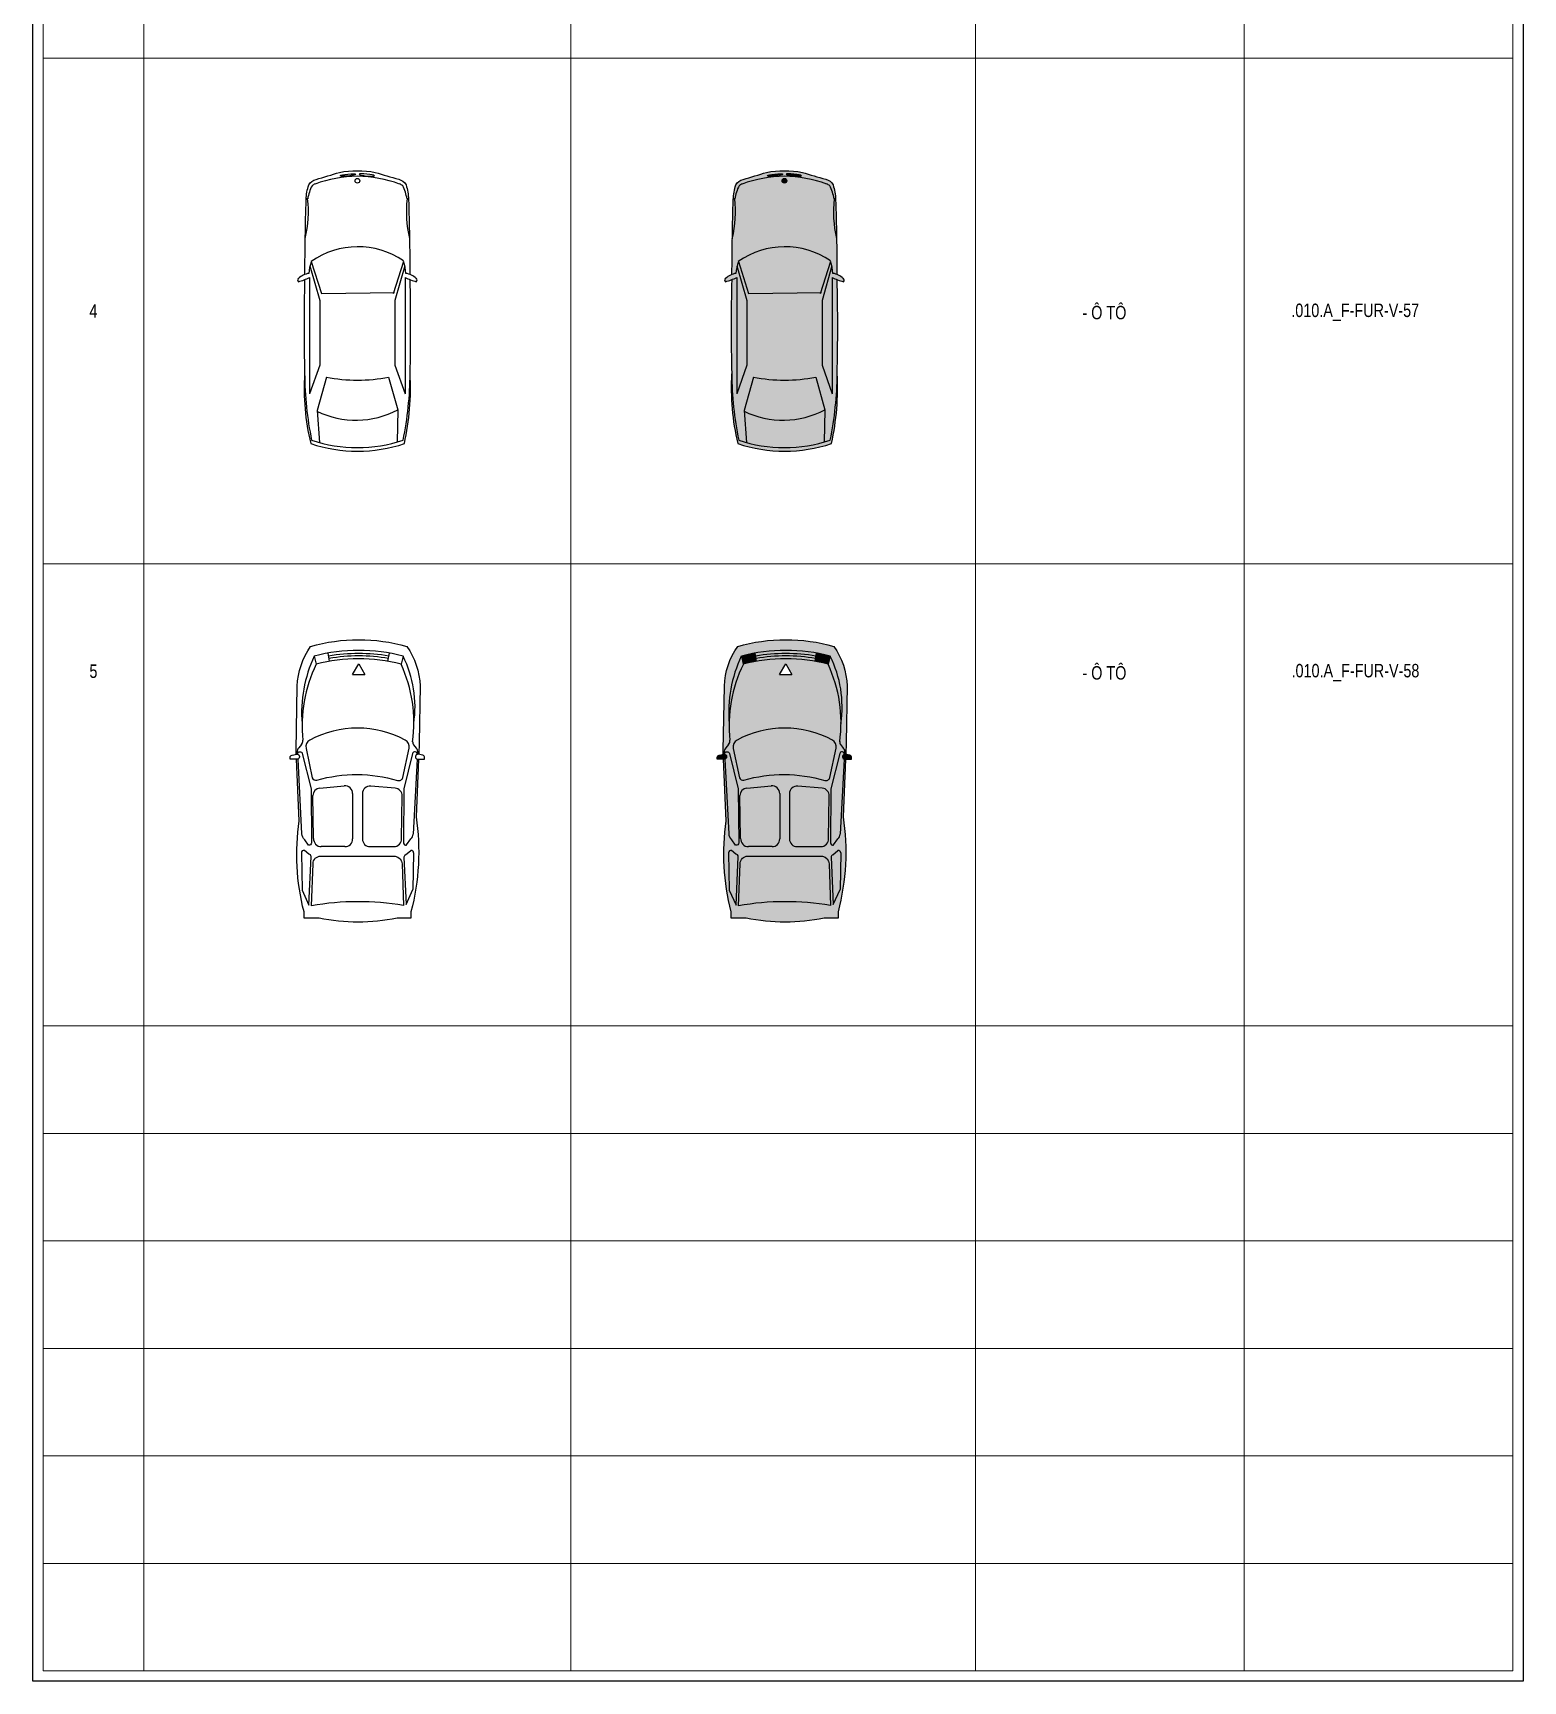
# Model space of a CAD drawing. Header units: millimetres. Extents: x 21129 to 2803301, y -510327 to 166837.
# Drawn here: x 257748 to 279925, y -210941 to -186416 of the extents above; entities that cross this region are included whole.
import ezdxf
from ezdxf.enums import TextEntityAlignment as Align

# ---------------------------------------------------------------- set-up
doc = ezdxf.new("R2010")
doc.units = ezdxf.units.MM
doc.layers.add('....03_TNT_A_THIN', color=251, linetype='Continuous', lineweight=13, transparency=0.5)
doc.layers.add('...10_TNT_LINE_HATCH', color=250, linetype='Continuous', lineweight=0, transparency=0.5)
doc.layers.add('....10_TNT_A_COTE', color=14, linetype='Continuous')
doc.layers.add('....20_TNT_N_TEXT', color=9, linetype='Continuous')
doc.layers.add('....12_TNT_F_FURNITURE', color=27, linetype='Continuous', transparency=0.5)
doc.styles.add('.TNT_A_TXT_3_NOTE', font='uromans.shx', dxfattribs={"width": 0.8})

# ---------------------------------------------------------------- blocks, each defined once
blk = doc.blocks.new('*U362')
at = {"color": 27}
for p, q in [((-707, 2757), (-560, 2243)), ((-686, 2824), (-535, 2346)), ((686, 2824), (534, 2343)), ((707, 2757), (560, 2243)), ((-710, 2587), (-710, 856)), ((710, 2587), (710, 856)), ((-560, 2243), (-560, 1280)), ((-535, 2346), (554, 2365)), ((560, 2243), (560, 1280)), ((-560, 1280), (-710, 856)), ((560, 1280), (710, 856)), ((-461, 1105), (-599, 609)), ((465, 1105), (601, 616)), ((-599, 609), (-565, 130)), ((601, 616), (592, 137))]:
    blk.add_line(p, q, dxfattribs=at)
blk.add_lwpolyline([(-781, 2630, -0.00627), (-762, 3748, -0.067225), (-724, 3963, -0.231839), (-615, 4045, 0.006718), (-267, 4150, -0.092945), (267, 4150, 0.006718), (615, 4047, -0.218633), (724, 3963, -0.067225), (762, 3748, -0.00627), (782, 2630)], format="xyb", dxfattribs=at)
blk.add_circle((0, 4025), 35, dxfattribs=at)
for centre, radius, start, end in [((-62, 3639), 688, 152.9871, 170.0129), ((-586, 3844), 140, 107.5338, 129.4662), ((47, 2084), 2010, 91.351, 109.649), ((-47, 2084), 2010, 70.351, 88.649), ((586, 3844), 140, 50.5338, 72.4662), ((62, 3639), 688, 9.9871, 27.0129), ((-2430, 3564), 1701, 346.547, 6.5662), ((-742, 3735), 24, 83.9472, 145.3307), ((2422, 3564), 1693, 173.4094, 193.5082), ((742, 3735), 24, 34.6693, 96.0528), ((8, 1833), 1210, 55.9899, 125.0101), ((-142, 2621), 580, 159.5437, 177.4563), ((142, 2621), 580, 2.5686, 20.4314), ((-860, 2548), 30, 120.4706, 235.5294), ((-1138, 3452), 965, 285.6666, 296.3334), ((-686, 2374), 275, 97.4297, 133.5703), ((30977, 1855), 31770, 178.7372, 181.2628), ((1138, 3452), 965, 243.6666, 254.3334), ((686, 2374), 275, 46.4297, 82.5703), ((-30977, 1855), 31770, 358.7372, 1.2628), ((860, 2548), 30, 304.4706, 59.5294), ((2748, 940), 3540, 176.5232, 193.4771), ((4240, 1183), 5025, 180.3172, 191.6828), ((2, 3383), 2325, 258.5059, 281.4941), ((-4240, 1183), 5025, 348.3172, 359.6828), ((-3037, 944), 3828, 347.4948, 3.1577), ((-21, 1803), 1340, 244.3643, 297.6357), ((3, 2191), 2190, 251.4415, 288.5585), ((0, 2194), 2140, 251.4451, 288.5549)]:
    blk.add_arc(centre, radius, start, end, dxfattribs=at)
blk.add_ellipse((-140, 4111), major_axis=(-114, -11), ratio=0.130435, dxfattribs=at)
at = {"color": 27, "extrusion": (0, 0, -1)}
blk.add_ellipse((140, 4111), major_axis=(114, -11), ratio=0.130435, dxfattribs=at)
blk = doc.blocks.new('*U364')
at = {"color": 27}
for p, q in [((-661, 3955), (-632, 3835)), ((-435, 3878), (-456, 4000)), ((435, 3878), (456, 4000)), ((661, 3955), (630, 3835)), ((-915, 2524), (-915, 2497)), ((-851, 2640), (-892, 2590)), ((803, 2504), (672, 1980)), ((818, 2635), (855, 2587)), ((880, 2518), (880, 2494)), ((868, 2422), (809, 1306)), ((-578, 1992), (-215, 2024)), ((543, 1990), (180, 2022)), ((672, 1980), (665, 1176)), ((-672, 1243), (-683, 1881)), ((-90, 1909), (-90, 1235)), ((55, 1907), (55, 1235)), ((637, 1242), (648, 1874)), ((710, 1145), (777, 1235)), ((-205, 1120), (-557, 1120)), ((170, 1120), (522, 1120)), ((698, 997), (776, 1062)), ((818, 1027), (808, 480)), ((674, 962), (704, 257)), ((704, 257), (808, 480))]:
    blk.add_line(p, q, dxfattribs=at)
for points in [[(-930, 2495), (-931, 2552), (-914, 3507, -0.145772), (-716, 4100, -0.139027), (716, 4100, -0.144654), (913, 3511), (898, 2668), (894, 2492)], [(-908, 2496, -0.945552), (-839, 2504), (-708, 1979), (-701, 1176, -0.50087), (-747, 1144), (-803, 1220, -0.200161), (-845, 1311), (-903, 2423)], [(890, 2420), (853, 1565, -0.10278), (778, 152), (778, 55), (570, 55, -0.099274), (-590, 55), (-814, 55), (-814, 151, -0.098479), (-886, 1506), (-925, 2420)], [(667, 243, 0.086707), (-702, 240), (-680, 865, -0.413312), (-565, 980), (545, 980, -0.3529), (645, 864), (667, 243)]]:
    blk.add_lwpolyline(points, format="xyb", dxfattribs=at)
for points in [[(-92, 3680), (0, 3840), (92, 3680)], [(-92, 3680), (92, 3680)]]:
    blk.add_lwpolyline(points, dxfattribs=at)
for points in [[(579, 2105, 0.435771), (656, 2148), (749, 2587, 0.311771), (693, 2705, 0.252446), (-726, 2705, 0.323753), (-784, 2583), (-691, 2146, 0.400682), (-624, 2110, -0.142818)], [(-881, 2462), (-881, 2455, -0.414214), (-916, 2420), (-1020, 2420), (-1020, 2448, -0.356576), (-992, 2482), (-922, 2496, -0.4743)], [(845, 2461), (845, 2455, 0.414214), (880, 2420), (980, 2420), (980, 2446, 0.356576), (952, 2480), (885, 2494, 0.446346)], [(-708, 972, 0.421094), (-743, 1008), (-808, 1063, 0.509554), (-853, 1029), (-843, 472), (-740, 250)]]:
    blk.add_lwpolyline(points, format="xyb", close=True, dxfattribs=at)
for centre, radius, start, end in [((1140, 3110), 1990, 154.8828, 184.5153), ((0, 1410), 2630, 75.4366, 104.5634), ((0, 1394), 2600, 80.0638, 99.9362), ((-1, 1408), 2550, 79.9827, 99.9637), ((-847, 3203), 1685, 351.5093, 26.4907), ((1233, 2922), 2076, 153.9235, 186.0765), ((-1, 1406), 2510, 75.4347, 104.5653), ((-1234, 2967), 2056, 352.035, 24.965), ((-909, 2693), 78, 317.842, 7.158), ((-836, 2533), 80, 134.578, 186.422), ((881, 2681), 78, 178.851, 216.149), ((837, 2498), 35.2, 351.9513, 170.0302), ((801, 2529), 80, 352.1813, 46.8187), ((-568, 1878), 115, 95, 178.4527), ((-205, 1909), 115, 0, 95), ((170, 1907), 115, 85, 180), ((533, 1876), 115, 359.2405, 85), ((-557, 1235), 115, 176.1655, 270), ((-205, 1235), 115, 270, 0), ((170, 1235), 115, 180, 270), ((522, 1235), 115, 270, 3.7022), ((680, 1322), 130, 318.1387, 352.8613), ((700, 1178), 35, 182.7609, 287.2391), ((709, 964), 35, 107.5647, 182.5), ((783, 1028), 35, 359, 102.364)]:
    blk.add_arc(centre, radius, start, end, dxfattribs=at)
blk = doc.blocks.new('*U498')
at = {"layer": '...10_TNT_LINE_HATCH'}
h = blk.add_hatch(color=253, dxfattribs=at)
h.dxf.hatch_style = 1
h.paths.add_polyline_path([(-615, 4045, 0.231839), (-724, 3963, 0.067225), (-762, 3748, -0.27443), (-740, 3758, -0.074426), (-675, 3952, -0.095991), (-628, 3977, -0.08001), (0, 4094, -0.08001), (628, 3977, -0.095991), (675, 3952, -0.074426), (740, 3758, -0.27443), (762, 3748, 0.067225), (724, 3963, 0.218633), (615, 4047, -0.006718), (267, 4150, 0.092945), (-267, 4150, -0.006718)])
edge = h.paths.add_edge_path(flags=16)
edge.add_ellipse((-140, 4111), major_axis=(-114, -11), ratio=0.130435, start_angle=0, end_angle=360)
edge = h.paths.add_edge_path(flags=16)
edge.add_ellipse((140, 4111), major_axis=(114, -11), ratio=0.130435, start_angle=0, end_angle=360, ccw=False)
h = blk.add_hatch(color=253, dxfattribs=at)
h.dxf.hatch_style = 1
h.paths.add_polyline_path([(541, 2365), (686, 2824, -0.078099), (722, 2647, -0.056343), (782, 2632, 0.003001), (776, 3168, -0.088085), (740, 3758, 0.074426), (675, 3952, 0.095991), (628, 3977, 0.08001), (0, 4094, 0.08001), (-628, 3977, 0.095991), (-675, 3952, 0.074426), (-740, 3758, -0.087573), (-775, 3168, 0.003002), (-781, 2633, -0.055644), (-722, 2647, -0.078318), (-686, 2824), (-535, 2346)])
h.paths.add_polyline_path([(-35, 4025, -1), (35, 4025, -1)], flags=16)
h = blk.add_hatch(color=253, dxfattribs=at)
h.dxf.hatch_style = 1
edge = h.paths.add_edge_path()
edge.add_ellipse((-140, 4111), major_axis=(-114, -11), ratio=0.130435, start_angle=0, end_angle=360)
h = blk.add_hatch(color=253, dxfattribs=at)
h.dxf.hatch_style = 1
h.paths.add_polyline_path([(-35, 4025, 1), (35, 4025, 1)])
h = blk.add_hatch(color=253, dxfattribs=at)
h.dxf.hatch_style = 1
edge = h.paths.add_edge_path()
edge.add_ellipse((140, 4111), major_axis=(114, -11), ratio=0.130435, start_angle=0, end_angle=360, ccw=False)
h = blk.add_hatch(color=253, dxfattribs=at)
h.dxf.hatch_style = 1
h.paths.add_polyline_path([(-775, 3168, 0.087573), (-740, 3758, 0.27443), (-762, 3748, 0.003254)])
h = blk.add_hatch(color=253, dxfattribs=at)
h.dxf.hatch_style = 1
h.paths.add_polyline_path([(762, 3748, 0.27443), (740, 3758, 0.088085), (776, 3168, 0.003257)])
h = blk.add_hatch(color=253, dxfattribs=at)
h.dxf.hatch_style = 1
h.paths.add_polyline_path([(-560, 2243), (-707, 2755, 0.046993), (-722, 2647, 0.159013), (-876, 2574, 0.548953), (-877, 2523, 0.046576), (-710, 2587), (-710, 856), (-560, 1280)])
h = blk.add_hatch(color=253, dxfattribs=at)
h.dxf.hatch_style = 1
h.paths.add_polyline_path([(465, 1105), (601, 616), (592, 137, 0.010829), (681, 165, 0.049632), (785, 1155, 0.011014), (785, 2554, -0.021267), (710, 2587), (710, 856), (560, 1280), (560, 2243), (707, 2755, 0.031031), (686, 2824), (541, 2365), (-535, 2346), (-686, 2824, 0.03121), (-707, 2755), (-560, 2243), (-560, 1280), (-710, 856), (-710, 2587, -0.021267), (-785, 2554, 0.011014), (-785, 1155, 0.049632), (-681, 165, 0.014113), (-565, 130), (-599, 609), (-461, 1105, 0.100643)])
h = blk.add_hatch(color=253, dxfattribs=at)
h.dxf.hatch_style = 1
h.paths.add_polyline_path([(710, 2587, 0.046576), (877, 2523, 0.548953), (876, 2574, 0.159013), (722, 2647, 0.046955), (707, 2755), (560, 2243), (560, 1280), (710, 856)])
h = blk.add_hatch(color=256, dxfattribs=at)
h.dxf.hatch_style = 1
h.paths.add_polyline_path([(-681, 165, -0.04963), (-785, 1155, 0.074111), (-694, 115, 0.163385), (700, 115, 0.068449), (785, 1155, -0.049632), (681, 165, -0.163353)])
h = blk.add_hatch(color=253, dxfattribs=at)
h.dxf.hatch_style = 1
h.paths.add_polyline_path([(-461, 1105), (-599, 609), (-598, 593, 0.236146), (601, 616), (465, 1105, -0.100643)])
h = blk.add_hatch(color=253, dxfattribs=at)
h.dxf.hatch_style = 1
h.paths.add_polyline_path([(-598, 593), (-565, 130, 0.137844), (592, 137), (601, 616, -0.236146)])
at = {"color": 27}
for p, q in [((-707, 2757), (-560, 2243)), ((-686, 2824), (-535, 2346)), ((686, 2824), (534, 2343)), ((707, 2757), (560, 2243)), ((-710, 2587), (-710, 856)), ((710, 2587), (710, 856)), ((-560, 2243), (-560, 1280)), ((-535, 2346), (554, 2365)), ((560, 2243), (560, 1280)), ((-560, 1280), (-710, 856)), ((560, 1280), (710, 856)), ((-461, 1105), (-599, 609)), ((465, 1105), (601, 616)), ((-599, 609), (-565, 130)), ((601, 616), (592, 137))]:
    blk.add_line(p, q, dxfattribs=at)
blk.add_lwpolyline([(-781, 2630, -0.00627), (-762, 3748, -0.067225), (-724, 3963, -0.231839), (-615, 4045, 0.006718), (-267, 4150, -0.092945), (267, 4150, 0.006718), (615, 4047, -0.218633), (724, 3963, -0.067225), (762, 3748, -0.00627), (782, 2630)], format="xyb", dxfattribs=at)
blk.add_circle((0, 4025), 35, dxfattribs=at)
for centre, radius, start, end in [((-62, 3639), 688, 152.9871, 170.0129), ((-586, 3844), 140, 107.5338, 129.4662), ((47, 2084), 2010, 91.351, 109.649), ((-47, 2084), 2010, 70.351, 88.649), ((586, 3844), 140, 50.5338, 72.4662), ((62, 3639), 688, 9.9871, 27.0129), ((-2430, 3564), 1701, 346.547, 6.5662), ((-742, 3735), 24, 83.9472, 145.3307), ((2422, 3564), 1693, 173.4094, 193.5082), ((742, 3735), 24, 34.6693, 96.0528), ((8, 1833), 1210, 55.9899, 125.0101), ((-142, 2621), 580, 159.5437, 177.4563), ((142, 2621), 580, 2.5686, 20.4314), ((-860, 2548), 30, 120.4706, 235.5294), ((-1138, 3452), 965, 285.6666, 296.3334), ((-686, 2374), 275, 97.4297, 133.5703), ((30977, 1855), 31770, 178.7372, 181.2628), ((1138, 3452), 965, 243.6666, 254.3334), ((686, 2374), 275, 46.4297, 82.5703), ((-30977, 1855), 31770, 358.7372, 1.2628), ((860, 2548), 30, 304.4706, 59.5294), ((2748, 940), 3540, 176.5232, 193.4771), ((4240, 1183), 5025, 180.3172, 191.6828), ((2, 3383), 2325, 258.5059, 281.4941), ((-4240, 1183), 5025, 348.3172, 359.6828), ((-3037, 944), 3828, 347.4948, 3.1577), ((-21, 1803), 1340, 244.3643, 297.6357), ((3, 2191), 2190, 251.4415, 288.5585), ((0, 2194), 2140, 251.4451, 288.5549)]:
    blk.add_arc(centre, radius, start, end, dxfattribs=at)
blk.add_ellipse((-140, 4111), major_axis=(-114, -11), ratio=0.130435, dxfattribs=at)
at = {"color": 27, "extrusion": (0, 0, -1)}
blk.add_ellipse((140, 4111), major_axis=(114, -11), ratio=0.130435, dxfattribs=at)
blk = doc.blocks.new('*U365')
at = {"layer": '...10_TNT_LINE_HATCH'}
h = blk.add_hatch(color=253, dxfattribs=at)
h.dxf.hatch_style = 1
h.paths.add_polyline_path([(-931, 2552), (-930, 2495), (-922, 2496, -0.104189), (-908, 2496, -0.945552), (-839, 2504), (-708, 1979), (-701, 1178, -0.526125), (-747, 1144), (-803, 1220, -0.200161), (-845, 1311), (-903, 2423, -0.09693), (-916, 2420), (-925, 2420), (-886, 1506, 0.098479), (-814, 151), (-814, 55), (-590, 55, 0.099274), (570, 55), (778, 55), (778, 152, 0.10278), (853, 1565), (890, 2420), (880, 2420, -0.088062), (868, 2422), (809, 1306, -0.152676), (777, 1235), (710, 1145, -0.490318), (665, 1176), (672, 1980), (803, 2504, -0.983374), (872, 2493, -0.091158), (885, 2494), (894, 2492), (898, 2668), (913, 3511, 0.144654), (716, 4100, 0.139027), (-716, 4100, 0.145772), (-914, 3507)])
h.paths.add_polyline_path([(-843, 2954, -0.130021), (-661, 3955, -0.127779), (661, 3955, -0.151042), (822, 2973, 0.108678), (630, 3835, 0.127795), (-632, 3835, 0.110432)], flags=16)
h.paths.add_polyline_path([(693, 2705, -0.311771), (749, 2587), (657, 2152, -0.455763), (579, 2105, 0.142737), (-623, 2110, -0.404315), (-691, 2146), (-784, 2583, -0.326731), (-725, 2706, -0.252226)], flags=16)
h.paths.add_polyline_path([(-92, 3680), (0, 3840), (92, 3680)], flags=16)
h.paths.add_polyline_path([(-449, 3955, -0.086928), (449, 3955), (442, 3920, 0.087405), (-442, 3920)], flags=0)
h.paths.add_polyline_path([(-215, 2024, -0.440011), (-90, 1909), (-90, 1235, -0.414214), (-205, 1120), (-557, 1120, -0.433954), (-672, 1243), (-683, 1881, -0.381127), (-578, 1992)], flags=16)
h.paths.add_polyline_path([(180, 2022), (543, 1990, -0.392699), (648, 1874), (637, 1242, -0.433268), (522, 1120), (170, 1120, -0.414214), (55, 1235), (55, 1907, -0.440011)], flags=16)
h.paths.add_polyline_path([(-808, 1063), (-743, 1008, -0.421094), (-708, 972), (-740, 250), (-843, 472), (-853, 1029, -0.50957)], flags=16)
h.paths.add_polyline_path([(-565, 980), (545, 980, -0.3529), (645, 864), (667, 243, 0.086707), (-702, 240), (-680, 865, -0.413312)], flags=16)
h.paths.add_polyline_path([(776, 1062, -0.484302), (818, 1027), (808, 480), (704, 257), (674, 962, -0.339139), (698, 997)], flags=16)
h = blk.add_hatch(color=253, dxfattribs=at)
h.dxf.hatch_style = 1
h.paths.add_polyline_path([(-843, 2954, -0.110432), (-632, 3835), (-661, 3955, 0.130021)])
h = blk.add_hatch(color=253, dxfattribs=at)
h.dxf.hatch_style = 1
h.paths.add_polyline_path([(-435, 3878), (-456, 4000, 0.019937), (-661, 3955), (-632, 3835, -0.020105)])
h = blk.add_hatch(color=253, dxfattribs=at)
h.dxf.hatch_style = 1
h.paths.add_polyline_path([(449, 3955), (456, 4000, 0.087442), (-456, 4000), (-449, 3955, -0.086928)])
h = blk.add_hatch(color=253, dxfattribs=at)
h.dxf.hatch_style = 1
h.paths.add_polyline_path([(-442, 3920, -0.087405), (442, 3920), (449, 3955, 0.086928), (-449, 3955)])
h = blk.add_hatch(color=253, dxfattribs=at)
h.dxf.hatch_style = 1
h.paths.add_polyline_path([(435, 3878), (442, 3920, 0.087405), (-442, 3920), (-435, 3878, -0.087306)])
h = blk.add_hatch(color=253, dxfattribs=at)
h.dxf.hatch_style = 1
h.paths.add_polyline_path([(630, 3835), (661, 3955, 0.019937), (456, 4000), (435, 3878, -0.019921)])
h = blk.add_hatch(color=253, dxfattribs=at)
h.dxf.hatch_style = 1
h.paths.add_polyline_path([(822, 2973, 0.151042), (661, 3955), (630, 3835, -0.108678)])
h = blk.add_hatch(color=253, dxfattribs=at)
h.dxf.hatch_style = 1
h.paths.add_polyline_path([(-801, 2662, -0.266659), (687, 2708, -0.327734), (749, 2587), (643, 2086, 0.150616), (-623, 2110, -0.404315), (-691, 2146)])
h = blk.add_hatch(color=253, dxfattribs=at)
h.dxf.hatch_style = 1
h.paths.add_polyline_path([(-916, 2420, 0.414214), (-881, 2455, 0.552355), (-922, 2496), (-992, 2482, 0.356576), (-1020, 2448), (-1020, 2420)])
h = blk.add_hatch(color=253, dxfattribs=at)
h.dxf.hatch_style = 1
h.paths.add_polyline_path([(-839, 2504, 0.945552), (-908, 2496, -0.352683), (-881, 2462), (-881, 2455, -0.305036), (-903, 2423), (-845, 1311, 0.200161), (-803, 1220), (-747, 1144, 0.526125), (-701, 1178), (-708, 1979)])
h = blk.add_hatch(color=253, dxfattribs=at)
h.dxf.hatch_style = 1
h.paths.add_polyline_path([(665, 1176, 0.490318), (710, 1145), (777, 1235, 0.189856), (810, 1325), (868, 2422, -0.314673), (845, 2455), (845, 2458, -0.364789), (872, 2493, 0.983374), (803, 2504), (672, 1980)])
h = blk.add_hatch(color=253, dxfattribs=at)
h.dxf.hatch_style = 1
h.paths.add_polyline_path([(980, 2420), (980, 2446, 0.356576), (952, 2480), (885, 2494, 0.446346), (845, 2461, 0.470416), (880, 2420)])
h = blk.add_hatch(color=253, dxfattribs=at)
h.dxf.hatch_style = 1
h.paths.add_polyline_path([(-90, 1909, 0.440011), (-215, 2024), (-578, 1992, 0.406807), (-683, 1871), (-672, 1243, 0.433954), (-557, 1120), (-205, 1120, 0.414214), (-90, 1235)])
h = blk.add_hatch(color=253, dxfattribs=at)
h.dxf.hatch_style = 1
h.paths.add_polyline_path([(55, 1235, 0.414214), (170, 1120), (522, 1120, 0.433268), (637, 1242), (648, 1874, 0.392699), (543, 1990), (180, 2022, 0.440011), (55, 1907)])
h = blk.add_hatch(color=253, dxfattribs=at)
h.dxf.hatch_style = 1
h.paths.add_polyline_path([(-708, 972, 0.421094), (-743, 1008), (-808, 1063, 0.50957), (-853, 1029), (-843, 472), (-740, 250)])
h = blk.add_hatch(color=253, dxfattribs=at)
h.dxf.hatch_style = 1
h.paths.add_polyline_path([(818, 1027, 0.484302), (776, 1062), (698, 997, 0.339139), (674, 962), (704, 257), (808, 480)])
h = blk.add_hatch(color=253, dxfattribs=at)
h.dxf.hatch_style = 1
h.paths.add_polyline_path([(667, 243), (645, 864, 0.3529), (545, 980), (-565, 980, 0.413312), (-680, 865), (-702, 240, -0.086707)])
at = {"color": 27}
for p, q in [((-661, 3955), (-632, 3835)), ((-435, 3878), (-456, 4000)), ((435, 3878), (456, 4000)), ((661, 3955), (630, 3835)), ((-915, 2524), (-915, 2497)), ((-851, 2640), (-892, 2590)), ((803, 2504), (672, 1980)), ((818, 2635), (855, 2587)), ((880, 2518), (880, 2494)), ((868, 2422), (809, 1306)), ((-578, 1992), (-215, 2024)), ((543, 1990), (180, 2022)), ((672, 1980), (665, 1176)), ((-672, 1243), (-683, 1881)), ((-90, 1909), (-90, 1235)), ((55, 1907), (55, 1235)), ((637, 1242), (648, 1874)), ((710, 1145), (777, 1235)), ((-205, 1120), (-557, 1120)), ((170, 1120), (522, 1120)), ((698, 997), (776, 1062)), ((818, 1027), (808, 480)), ((674, 962), (704, 257)), ((704, 257), (808, 480))]:
    blk.add_line(p, q, dxfattribs=at)
for points in [[(-930, 2495), (-931, 2552), (-914, 3507, -0.145772), (-716, 4100, -0.139027), (716, 4100, -0.144654), (913, 3511), (898, 2668), (894, 2492)], [(-908, 2496, -0.945552), (-839, 2504), (-708, 1979), (-701, 1176, -0.50087), (-747, 1144), (-803, 1220, -0.200161), (-845, 1311), (-903, 2423)], [(890, 2420), (853, 1565, -0.10278), (778, 152), (778, 55), (570, 55, -0.099274), (-590, 55), (-814, 55), (-814, 151, -0.098479), (-886, 1506), (-925, 2420)], [(667, 243, 0.086707), (-702, 240), (-680, 865, -0.413312), (-565, 980), (545, 980, -0.3529), (645, 864), (667, 243)]]:
    blk.add_lwpolyline(points, format="xyb", dxfattribs=at)
for points in [[(-92, 3680), (0, 3840), (92, 3680)], [(-92, 3680), (92, 3680)]]:
    blk.add_lwpolyline(points, dxfattribs=at)
for points in [[(579, 2105, 0.435771), (656, 2148), (749, 2587, 0.311771), (693, 2705, 0.252446), (-726, 2705, 0.323753), (-784, 2583), (-691, 2146, 0.400682), (-624, 2110, -0.142818)], [(-881, 2462), (-881, 2455, -0.414214), (-916, 2420), (-1020, 2420), (-1020, 2448, -0.356576), (-992, 2482), (-922, 2496, -0.4743)], [(845, 2461), (845, 2455, 0.414214), (880, 2420), (980, 2420), (980, 2446, 0.356576), (952, 2480), (885, 2494, 0.446346)], [(-708, 972, 0.421094), (-743, 1008), (-808, 1063, 0.509554), (-853, 1029), (-843, 472), (-740, 250)]]:
    blk.add_lwpolyline(points, format="xyb", close=True, dxfattribs=at)
for centre, radius, start, end in [((1140, 3110), 1990, 154.8828, 184.5153), ((0, 1410), 2630, 75.4366, 104.5634), ((0, 1394), 2600, 80.0638, 99.9362), ((-1, 1408), 2550, 79.9827, 99.9637), ((-847, 3203), 1685, 351.5093, 26.4907), ((1233, 2922), 2076, 153.9235, 186.0765), ((-1, 1406), 2510, 75.4347, 104.5653), ((-1234, 2967), 2056, 352.035, 24.965), ((-909, 2693), 78, 317.842, 7.158), ((-836, 2533), 80, 134.578, 186.422), ((881, 2681), 78, 178.851, 216.149), ((837, 2498), 35.2, 351.9513, 170.0302), ((801, 2529), 80, 352.1813, 46.8187), ((-568, 1878), 115, 95, 178.4527), ((-205, 1909), 115, 0, 95), ((170, 1907), 115, 85, 180), ((533, 1876), 115, 359.2405, 85), ((-557, 1235), 115, 176.1655, 270), ((-205, 1235), 115, 270, 0), ((170, 1235), 115, 180, 270), ((522, 1235), 115, 270, 3.7022), ((680, 1322), 130, 318.1387, 352.8613), ((700, 1178), 35, 182.7609, 287.2391), ((709, 964), 35, 107.5647, 182.5), ((783, 1028), 35, 359, 102.364)]:
    blk.add_arc(centre, radius, start, end, dxfattribs=at)

msp = doc.modelspace()

# ---------------------------------------------------------------- linework, layer by layer
at = {"layer": '....03_TNT_A_THIN'}
for p, q in [((275774.6, -174591.4), (275774.6, -210791.4)), ((259397.6, -177191.4), (259397.6, -210791.4)), ((265753.8, -177191.4), (265753.8, -210791.4)), ((271774.6, -177191.4), (271774.6, -210791.4)), ((257897.6, -186791.4), (279774.6, -186791.4)), ((257897.6, -194315), (279774.6, -194315)), ((257897.6, -201191.4), (279774.6, -201191.4)), ((257897.6, -202791.4), (279774.6, -202791.4)), ((257897.6, -204391.4), (279774.6, -204391.4)), ((257897.6, -205991.4), (279774.6, -205991.4)), ((257897.6, -207591.4), (279774.6, -207591.4)), ((257897.6, -209191.4), (279774.6, -209191.4)), ((257897.6, -210791.4), (279774.6, -210791.4)), ((257897.6, -210791.4), (279774.6, -210791.4))]:
    msp.add_line(p, q, dxfattribs=at)
msp.add_lwpolyline([(257897.6, -174591.4), (279774.6, -174591.4), (279774.6, -210791.4), (257897.6, -210791.4)], close=True, dxfattribs=at)
at = {"layer": '....10_TNT_A_COTE'}
msp.add_lwpolyline([(257747.6, -174441.4), (279924.6, -174441.4), (279924.6, -210941.4), (257747.6, -210941.4)], close=True, dxfattribs=at)

# ---------------------------------------------------------------- block references
at = {"layer": '....12_TNT_F_FURNITURE'}
for name, p in [('*U362', (262575.7, -192641.2)), ('*U498', (268931.9, -192641.2)), ('*U364', (262595.7, -199644.9)), ('*U365', (268951.9, -199644.9))]:
    msp.add_blockref(name, p, dxfattribs=at)

# ---------------------------------------------------------------- texts
at = {"layer": '....20_TNT_N_TEXT', "width": 0.8}
for s, p in [('4', (258647.6, -190553.2)), ('5', (258647.6, -195915))]:
    msp.add_text(s, height=200, dxfattribs=at).set_placement(p, align=Align.MIDDLE)
at = {"layer": '....20_TNT_N_TEXT', "style": '.TNT_A_TXT_3_NOTE', "width": 0.8}
for s, p in [('- Ô TÔ', (273367, -190677)), ('.010.A_F-FUR-V-57', (276475.6, -190643.7)), ('- Ô TÔ', (273367, -196038.8)), ('.010.A_F-FUR-V-58', (276479.4, -196005.5))]:
    msp.add_text(s, height=200, dxfattribs=at).set_placement(p)

doc.saveas('drawing.dxf')
